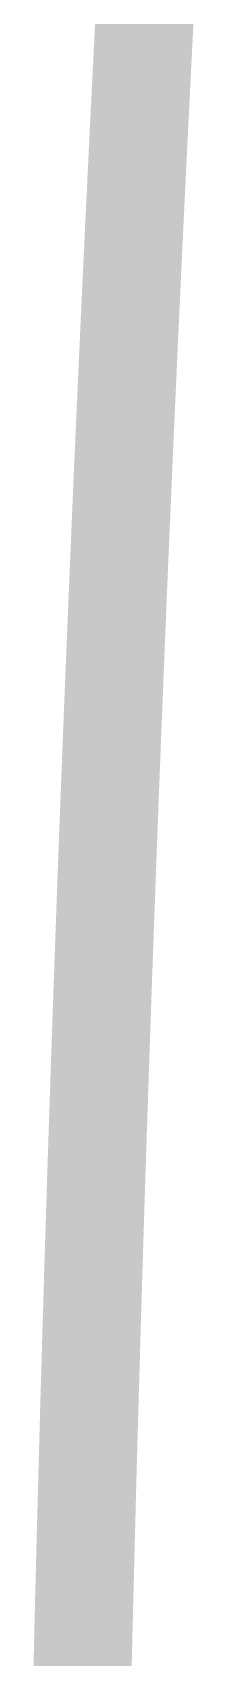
# Model space of a CAD drawing. Header units: inches. Extents: x -300 to 516, y -297 to 231.
# Drawn here: x -23.398 to -23.191, y -160.041 to -157.971 of the extents above; entities that cross this region are included whole.
import ezdxf

# ---------------------------------------------------------------- set-up
doc = ezdxf.new("R2010")
doc.units = ezdxf.units.IN
doc.header["$LTSCALE"] = 24
doc.header["$MEASUREMENT"] = 0
doc.layers.add('EXTERIOR ELEC EQUIP', color=190, linetype='Continuous')

msp = doc.modelspace()

# ---------------------------------------------------------------- linework, layer by layer
at = {"layer": 'EXTERIOR ELEC EQUIP', "color": 60, "const_width": 0.125}
msp.add_lwpolyline([(-23.33577, -160.10475), (-23.33573, -160.10323), (-23.3357, -160.1017), (-23.33566, -160.10018), (-23.33563, -160.09866), (-23.33559, -160.09714), (-23.33556, -160.09561), (-23.33552, -160.09409), (-23.33548, -160.09257), (-23.33545, -160.09105), (-23.33541, -160.08952), (-23.33538, -160.088), (-23.33534, -160.08648), (-23.33531, -160.08496), (-23.33527, -160.08343), (-23.33524, -160.08191), (-23.3352, -160.08039), (-23.33516, -160.07887), (-23.33513, -160.07734), (-23.33509, -160.07582), (-23.33506, -160.0743), (-23.33502, -160.07278), (-23.33498, -160.07126), (-23.33495, -160.06973), (-23.33491, -160.06821), (-23.33488, -160.06669), (-23.33484, -160.06517), (-23.3348, -160.06365), (-23.33477, -160.06212), (-23.33473, -160.0606), (-23.33469, -160.05908), (-23.33466, -160.05756), (-23.33462, -160.05604), (-23.33459, -160.05451), (-23.33455, -160.05299), (-23.33451, -160.05147), (-23.33448, -160.04995), (-23.33444, -160.04843), (-23.3344, -160.04691), (-23.33437, -160.04538), (-23.33433, -160.04386), (-23.33429, -160.04234), (-23.33426, -160.04082), (-23.33422, -160.0393), (-23.33418, -160.03778), (-23.33415, -160.03626), (-23.33411, -160.03473), (-23.33407, -160.03321), (-23.33404, -160.03169), (-23.334, -160.03017), (-23.33396, -160.02865), (-23.33393, -160.02713), (-23.33389, -160.02561), (-23.33385, -160.02409), (-23.33382, -160.02256), (-23.33378, -160.02104), (-23.33374, -160.01952), (-23.33371, -160.018), (-23.33367, -160.01648), (-23.33363, -160.01496), (-23.33359, -160.01344), (-23.33356, -160.01192), (-23.33352, -160.0104), (-23.33348, -160.00888), (-23.33345, -160.00735), (-23.33341, -160.00583), (-23.33337, -160.00431), (-23.33333, -160.00279), (-23.3333, -160.00127), (-23.33326, -159.99975), (-23.33322, -159.99823), (-23.33318, -159.99671), (-23.33315, -159.99519), (-23.33311, -159.99367), (-23.33307, -159.99215), (-23.33303, -159.99063), (-23.333, -159.98911), (-23.33296, -159.98759), (-23.33292, -159.98607), (-23.33288, -159.98454), (-23.33285, -159.98302), (-23.33281, -159.9815), (-23.33277, -159.97998), (-23.33273, -159.97846), (-23.33269, -159.97694), (-23.33266, -159.97542), (-23.33262, -159.9739), (-23.33258, -159.97238), (-23.33254, -159.97086), (-23.3325, -159.96934), (-23.33247, -159.96782), (-23.33243, -159.9663), (-23.33239, -159.96478), (-23.33235, -159.96326), (-23.33231, -159.96174), (-23.33228, -159.96022), (-23.33224, -159.9587), (-23.3322, -159.95718), (-23.33216, -159.95566), (-23.33212, -159.95414), (-23.33209, -159.95262), (-23.33205, -159.9511), (-23.33201, -159.94958), (-23.33197, -159.94806), (-23.33193, -159.94654), (-23.33189, -159.94502), (-23.33185, -159.9435), (-23.33182, -159.94198), (-23.33178, -159.94046), (-23.33174, -159.93895), (-23.3317, -159.93743), (-23.33166, -159.93591), (-23.33162, -159.93439), (-23.33158, -159.93287), (-23.33155, -159.93135), (-23.33151, -159.92983), (-23.33147, -159.92831), (-23.33143, -159.92679), (-23.33139, -159.92527), (-23.33135, -159.92375), (-23.33131, -159.92223), (-23.33127, -159.92071), (-23.33123, -159.91919), (-23.3312, -159.91767), (-23.33116, -159.91616), (-23.33112, -159.91464), (-23.33108, -159.91312), (-23.33104, -159.9116), (-23.331, -159.91008), (-23.33096, -159.90856), (-23.33092, -159.90704), (-23.33088, -159.90552), (-23.33084, -159.904), (-23.3308, -159.90249), (-23.33076, -159.90097), (-23.33073, -159.89945), (-23.33069, -159.89793), (-23.33065, -159.89641), (-23.33061, -159.89489), (-23.33057, -159.89337), (-23.33053, -159.89185), (-23.33049, -159.89034), (-23.33045, -159.88882), (-23.33041, -159.8873), (-23.33037, -159.88578), (-23.33033, -159.88426), (-23.33029, -159.88274), (-23.33025, -159.88122), (-23.33021, -159.87971), (-23.33017, -159.87819), (-23.33013, -159.87667), (-23.33009, -159.87515), (-23.33005, -159.87363), (-23.33001, -159.87211), (-23.32997, -159.8706), (-23.32993, -159.86908), (-23.32989, -159.86756), (-23.32985, -159.86604), (-23.32981, -159.86452), (-23.32977, -159.86301), (-23.32973, -159.86149), (-23.32969, -159.85997), (-23.32965, -159.85845), (-23.32961, -159.85693), (-23.32957, -159.85542), (-23.32953, -159.8539), (-23.32949, -159.85238), (-23.32945, -159.85086), (-23.32941, -159.84934), (-23.32937, -159.84783), (-23.32933, -159.84631), (-23.32929, -159.84479), (-23.32925, -159.84327), (-23.32921, -159.84176), (-23.32917, -159.84024), (-23.32913, -159.83872), (-23.32909, -159.8372), (-23.32905, -159.83569), (-23.32901, -159.83417), (-23.32896, -159.83265), (-23.32892, -159.83113), (-23.32888, -159.82962), (-23.32884, -159.8281), (-23.3288, -159.82658), (-23.32876, -159.82506), (-23.32872, -159.82355), (-23.32868, -159.82203), (-23.32864, -159.82051), (-23.3286, -159.819), (-23.32856, -159.81748), (-23.32852, -159.81596), (-23.32847, -159.81444), (-23.32843, -159.81293), (-23.32839, -159.81141), (-23.32835, -159.80989), (-23.32831, -159.80838), (-23.32827, -159.80686), (-23.32823, -159.80534), (-23.32819, -159.80383), (-23.32815, -159.80231), (-23.3281, -159.80079), (-23.32806, -159.79928), (-23.32802, -159.79776), (-23.32798, -159.79624), (-23.32794, -159.79473), (-23.3279, -159.79321), (-23.32786, -159.79169), (-23.32781, -159.79018), (-23.32777, -159.78866), (-23.32773, -159.78714), (-23.32769, -159.78563), (-23.32765, -159.78411), (-23.32761, -159.78259), (-23.32757, -159.78108), (-23.32752, -159.77956), (-23.32748, -159.77804), (-23.32744, -159.77653), (-23.3274, -159.77501), (-23.32736, -159.77349), (-23.32731, -159.77198), (-23.32727, -159.77046), (-23.32723, -159.76895), (-23.32719, -159.76743), (-23.32715, -159.76591), (-23.3271, -159.7644), (-23.32706, -159.76288), (-23.32702, -159.76137), (-23.32698, -159.75985), (-23.32694, -159.75833), (-23.32689, -159.75682), (-23.32685, -159.7553), (-23.32681, -159.75379), (-23.32677, -159.75227), (-23.32673, -159.75076), (-23.32668, -159.74924), (-23.32664, -159.74772), (-23.3266, -159.74621), (-23.32656, -159.74469), (-23.32651, -159.74318), (-23.32647, -159.74166), (-23.32643, -159.74015), (-23.32639, -159.73863), (-23.32634, -159.73711), (-23.3263, -159.7356), (-23.32626, -159.73408), (-23.32622, -159.73257), (-23.32617, -159.73105), (-23.32613, -159.72954), (-23.32609, -159.72802), (-23.32605, -159.72651), (-23.326, -159.72499), (-23.32596, -159.72348), (-23.32592, -159.72196), (-23.32587, -159.72045), (-23.32583, -159.71893), (-23.32579, -159.71742), (-23.32575, -159.7159), (-23.3257, -159.71439), (-23.32566, -159.71287), (-23.32562, -159.71136), (-23.32557, -159.70984), (-23.32553, -159.70833), (-23.32549, -159.70681), (-23.32544, -159.7053), (-23.3254, -159.70378), (-23.32536, -159.70227), (-23.32532, -159.70075), (-23.32527, -159.69924), (-23.32523, -159.69772), (-23.32519, -159.69621), (-23.32514, -159.69469), (-23.3251, -159.69318), (-23.32506, -159.69166), (-23.32501, -159.69015), (-23.32497, -159.68864), (-23.32493, -159.68712), (-23.32488, -159.68561), (-23.32484, -159.68409), (-23.32479, -159.68258), (-23.32475, -159.68106), (-23.32471, -159.67955), (-23.32466, -159.67804), (-23.32462, -159.67652), (-23.32458, -159.67501), (-23.32453, -159.67349), (-23.32449, -159.67198), (-23.32445, -159.67046), (-23.3244, -159.66895), (-23.32436, -159.66744), (-23.32431, -159.66592), (-23.32427, -159.66441), (-23.32423, -159.66289), (-23.32418, -159.66138), (-23.32414, -159.65987), (-23.32409, -159.65835), (-23.32405, -159.65684), (-23.32401, -159.65533), (-23.32396, -159.65381), (-23.32392, -159.6523), (-23.32387, -159.65078), (-23.32383, -159.64927), (-23.32378, -159.64776), (-23.32374, -159.64624), (-23.3237, -159.64473), (-23.32365, -159.64322), (-23.32361, -159.6417), (-23.32356, -159.64019), (-23.32352, -159.63868), (-23.32347, -159.63716), (-23.32343, -159.63565), (-23.32339, -159.63414), (-23.32334, -159.63262), (-23.3233, -159.63111), (-23.32325, -159.6296), (-23.32321, -159.62808), (-23.32316, -159.62657), (-23.32312, -159.62506), (-23.32307, -159.62354), (-23.32303, -159.62203), (-23.32298, -159.62052), (-23.32294, -159.619), (-23.32289, -159.61749), (-23.32285, -159.61598), (-23.3228, -159.61447), (-23.32276, -159.61295), (-23.32271, -159.61144), (-23.32267, -159.60993), (-23.32262, -159.60841), (-23.32258, -159.6069), (-23.32253, -159.60539), (-23.32249, -159.60388), (-23.32244, -159.60236), (-23.3224, -159.60085), (-23.32235, -159.59934), (-23.32231, -159.59783), (-23.32226, -159.59631), (-23.32222, -159.5948), (-23.32217, -159.59329), (-23.32213, -159.59178), (-23.32208, -159.59026), (-23.32204, -159.58875), (-23.32199, -159.58724), (-23.32195, -159.58573), (-23.3219, -159.58422), (-23.32186, -159.5827), (-23.32181, -159.58119), (-23.32176, -159.57968), (-23.32172, -159.57817), (-23.32167, -159.57665), (-23.32163, -159.57514), (-23.32158, -159.57363), (-23.32154, -159.57212), (-23.32149, -159.57061), (-23.32144, -159.56909), (-23.3214, -159.56758), (-23.32135, -159.56607), (-23.32131, -159.56456), (-23.32126, -159.56305), (-23.32122, -159.56154), (-23.32117, -159.56002), (-23.32112, -159.55851), (-23.32108, -159.557), (-23.32103, -159.55549), (-23.32099, -159.55398), (-23.32094, -159.55247), (-23.32089, -159.55095), (-23.32085, -159.54944), (-23.3208, -159.54793), (-23.32076, -159.54642), (-23.32071, -159.54491), (-23.32066, -159.5434), (-23.32062, -159.54189), (-23.32057, -159.54037), (-23.32052, -159.53886), (-23.32048, -159.53735), (-23.32043, -159.53584), (-23.32039, -159.53433), (-23.32034, -159.53282), (-23.32029, -159.53131), (-23.32025, -159.5298), (-23.3202, -159.52829), (-23.32015, -159.52677), (-23.32011, -159.52526), (-23.32006, -159.52375), (-23.32001, -159.52224), (-23.31997, -159.52073), (-23.31992, -159.51922), (-23.31987, -159.51771), (-23.31983, -159.5162), (-23.31978, -159.51469), (-23.31973, -159.51318), (-23.31969, -159.51167), (-23.31964, -159.51016), (-23.31959, -159.50865), (-23.31955, -159.50714), (-23.3195, -159.50562), (-23.31945, -159.50411), (-23.3194, -159.5026), (-23.31936, -159.50109), (-23.31931, -159.49958), (-23.31926, -159.49807), (-23.31922, -159.49656), (-23.31917, -159.49505), (-23.31912, -159.49354), (-23.31907, -159.49203), (-23.31903, -159.49052), (-23.31898, -159.48901), (-23.31893, -159.4875), (-23.31889, -159.48599), (-23.31884, -159.48448), (-23.31879, -159.48297), (-23.31874, -159.48146), (-23.3187, -159.47995), (-23.31865, -159.47844), (-23.3186, -159.47693), (-23.31855, -159.47542), (-23.31851, -159.47391), (-23.31846, -159.4724), (-23.31841, -159.47089), (-23.31836, -159.46938), (-23.31832, -159.46787), (-23.31827, -159.46636), (-23.31822, -159.46485), (-23.31817, -159.46334), (-23.31812, -159.46183), (-23.31808, -159.46033), (-23.31803, -159.45882), (-23.31798, -159.45731), (-23.31793, -159.4558), (-23.31788, -159.45429), (-23.31784, -159.45278), (-23.31779, -159.45127), (-23.31774, -159.44976), (-23.31769, -159.44825), (-23.31764, -159.44674), (-23.3176, -159.44523), (-23.31755, -159.44372), (-23.3175, -159.44221), (-23.31745, -159.44071), (-23.3174, -159.4392), (-23.31736, -159.43769), (-23.31731, -159.43618), (-23.31726, -159.43467), (-23.31721, -159.43316), (-23.31716, -159.43165), (-23.31711, -159.43014), (-23.31707, -159.42863), (-23.31702, -159.42713), (-23.31697, -159.42562), (-23.31692, -159.42411), (-23.31687, -159.4226), (-23.31682, -159.42109), (-23.31677, -159.41958), (-23.31673, -159.41807), (-23.31668, -159.41656), (-23.31663, -159.41506), (-23.31658, -159.41355), (-23.31653, -159.41204), (-23.31648, -159.41053), (-23.31643, -159.40902), (-23.31639, -159.40751), (-23.31634, -159.40601), (-23.31629, -159.4045), (-23.31624, -159.40299), (-23.31619, -159.40148), (-23.31614, -159.39997), (-23.31609, -159.39847), (-23.31604, -159.39696), (-23.31599, -159.39545), (-23.31594, -159.39394), (-23.3159, -159.39243), (-23.31585, -159.39093), (-23.3158, -159.38942), (-23.31575, -159.38791), (-23.3157, -159.3864), (-23.31565, -159.38489), (-23.3156, -159.38339), (-23.31555, -159.38188), (-23.3155, -159.38037), (-23.31545, -159.37886), (-23.3154, -159.37736), (-23.31535, -159.37585), (-23.3153, -159.37434), (-23.31525, -159.37283), (-23.31521, -159.37133), (-23.31516, -159.36982), (-23.31511, -159.36831), (-23.31506, -159.3668), (-23.31501, -159.3653), (-23.31496, -159.36379), (-23.31491, -159.36228), (-23.31486, -159.36077), (-23.31481, -159.35927), (-23.31476, -159.35776), (-23.31471, -159.35625), (-23.31466, -159.35475), (-23.31461, -159.35324), (-23.31456, -159.35173), (-23.31451, -159.35023), (-23.31446, -159.34872), (-23.31441, -159.34721), (-23.31436, -159.3457), (-23.31431, -159.3442), (-23.31426, -159.34269), (-23.31421, -159.34118), (-23.31416, -159.33968), (-23.31411, -159.33817), (-23.31406, -159.33666), (-23.31401, -159.33516), (-23.31396, -159.33365), (-23.31391, -159.33214), (-23.31386, -159.33064), (-23.31381, -159.32913), (-23.31376, -159.32762), (-23.31371, -159.32612), (-23.31366, -159.32461), (-23.31361, -159.32311), (-23.31356, -159.3216), (-23.31351, -159.32009), (-23.31346, -159.31859), (-23.3134, -159.31708), (-23.31335, -159.31557), (-23.3133, -159.31407), (-23.31325, -159.31256), (-23.3132, -159.31106), (-23.31315, -159.30955), (-23.3131, -159.30804), (-23.31305, -159.30654), (-23.313, -159.30503), (-23.31295, -159.30353), (-23.3129, -159.30202), (-23.31285, -159.30052), (-23.3128, -159.29901), (-23.31275, -159.2975), (-23.31269, -159.296), (-23.31264, -159.29449), (-23.31259, -159.29299), (-23.31254, -159.29148), (-23.31249, -159.28998), (-23.31244, -159.28847), (-23.31239, -159.28696), (-23.31234, -159.28546), (-23.31229, -159.28395), (-23.31224, -159.28245), (-23.31218, -159.28094), (-23.31213, -159.27944), (-23.31208, -159.27793), (-23.31203, -159.27643), (-23.31198, -159.27492), (-23.31193, -159.27342), (-23.31188, -159.27191), (-23.31182, -159.27041), (-23.31177, -159.2689), (-23.31172, -159.2674), (-23.31167, -159.26589), (-23.31162, -159.26439), (-23.31157, -159.26288), (-23.31152, -159.26138), (-23.31146, -159.25987), (-23.31141, -159.25837), (-23.31136, -159.25686), (-23.31131, -159.25536), (-23.31126, -159.25385), (-23.31121, -159.25235), (-23.31115, -159.25084), (-23.3111, -159.24934), (-23.31105, -159.24783), (-23.311, -159.24633), (-23.31095, -159.24483), (-23.3109, -159.24332), (-23.31084, -159.24182), (-23.31079, -159.24031), (-23.31074, -159.23881), (-23.31069, -159.2373), (-23.31064, -159.2358), (-23.31058, -159.23429), (-23.31053, -159.23279), (-23.31048, -159.23129), (-23.31043, -159.22978), (-23.31037, -159.22828), (-23.31032, -159.22677), (-23.31027, -159.22527), (-23.31022, -159.22377), (-23.31017, -159.22226), (-23.31011, -159.22076), (-23.31006, -159.21925), (-23.31001, -159.21775), (-23.30996, -159.21625), (-23.3099, -159.21474), (-23.30985, -159.21324), (-23.3098, -159.21174), (-23.30975, -159.21023), (-23.30969, -159.20873), (-23.30964, -159.20722), (-23.30959, -159.20572), (-23.30954, -159.20422), (-23.30948, -159.20271), (-23.30943, -159.20121), (-23.30938, -159.19971), (-23.30933, -159.1982), (-23.30927, -159.1967), (-23.30922, -159.1952), (-23.30917, -159.19369), (-23.30911, -159.19219), (-23.30906, -159.19069), (-23.30901, -159.18918), (-23.30896, -159.18768), (-23.3089, -159.18618), (-23.30885, -159.18468), (-23.3088, -159.18317), (-23.30874, -159.18167), (-23.30869, -159.18017), (-23.30864, -159.17866), (-23.30858, -159.17716), (-23.30853, -159.17566), (-23.30848, -159.17416), (-23.30842, -159.17265), (-23.30837, -159.17115), (-23.30832, -159.16965), (-23.30826, -159.16814), (-23.30821, -159.16664), (-23.30816, -159.16514), (-23.3081, -159.16364), (-23.30805, -159.16213), (-23.308, -159.16063), (-23.30794, -159.15913), (-23.30789, -159.15763), (-23.30784, -159.15612), (-23.30778, -159.15462), (-23.30773, -159.15312), (-23.30768, -159.15162), (-23.30762, -159.15012), (-23.30757, -159.14861), (-23.30752, -159.14711), (-23.30746, -159.14561), (-23.30741, -159.14411), (-23.30735, -159.14261), (-23.3073, -159.1411), (-23.30725, -159.1396), (-23.30719, -159.1381), (-23.30714, -159.1366), (-23.30708, -159.1351), (-23.30703, -159.13359), (-23.30698, -159.13209), (-23.30692, -159.13059), (-23.30687, -159.12909), (-23.30681, -159.12759), (-23.30676, -159.12609), (-23.30671, -159.12458), (-23.30665, -159.12308), (-23.3066, -159.12158), (-23.30654, -159.12008), (-23.30649, -159.11858), (-23.30644, -159.11708), (-23.30638, -159.11558), (-23.30633, -159.11407), (-23.30627, -159.11257), (-23.30622, -159.11107), (-23.30616, -159.10957), (-23.30611, -159.10807), (-23.30606, -159.10657), (-23.306, -159.10507), (-23.30595, -159.10357), (-23.30589, -159.10207), (-23.30584, -159.10056), (-23.30578, -159.09906), (-23.30573, -159.09756), (-23.30567, -159.09606), (-23.30562, -159.09456), (-23.30556, -159.09306), (-23.30551, -159.09156), (-23.30545, -159.09006), (-23.3054, -159.08856), (-23.30534, -159.08706), (-23.30529, -159.08556), (-23.30524, -159.08406), (-23.30518, -159.08256), (-23.30513, -159.08106), (-23.30507, -159.07955), (-23.30502, -159.07805), (-23.30496, -159.07655), (-23.30491, -159.07505), (-23.30485, -159.07355), (-23.3048, -159.07205), (-23.30474, -159.07055), (-23.30469, -159.06905), (-23.30463, -159.06755), (-23.30457, -159.06605), (-23.30452, -159.06455), (-23.30446, -159.06305), (-23.30441, -159.06155), (-23.30435, -159.06005), (-23.3043, -159.05855), (-23.30424, -159.05705), (-23.30419, -159.05555), (-23.30413, -159.05405), (-23.30408, -159.05255), (-23.30402, -159.05105), (-23.30397, -159.04955), (-23.30391, -159.04805), (-23.30385, -159.04655), (-23.3038, -159.04506), (-23.30374, -159.04356), (-23.30369, -159.04206), (-23.30363, -159.04056), (-23.30358, -159.03906), (-23.30352, -159.03756), (-23.30346, -159.03606), (-23.30341, -159.03456), (-23.30335, -159.03306), (-23.3033, -159.03156), (-23.30324, -159.03006), (-23.30319, -159.02856), (-23.30313, -159.02706), (-23.30307, -159.02556), (-23.30302, -159.02407), (-23.30296, -159.02257), (-23.30291, -159.02107), (-23.30285, -159.01957), (-23.30279, -159.01807), (-23.30274, -159.01657), (-23.30268, -159.01507), (-23.30263, -159.01357), (-23.30257, -159.01207), (-23.30251, -159.01058), (-23.30246, -159.00908), (-23.3024, -159.00758), (-23.30234, -159.00608), (-23.30229, -159.00458), (-23.30223, -159.00308), (-23.30218, -159.00158), (-23.30212, -159.00009), (-23.30206, -158.99859), (-23.30201, -158.99709), (-23.30195, -158.99559), (-23.30189, -158.99409), (-23.30184, -158.99259), (-23.30178, -158.9911), (-23.30172, -158.9896), (-23.30167, -158.9881), (-23.30161, -158.9866), (-23.30155, -158.9851), (-23.3015, -158.98361), (-23.30144, -158.98211), (-23.30138, -158.98061), (-23.30133, -158.97911), (-23.30127, -158.97761), (-23.30121, -158.97612), (-23.30116, -158.97462), (-23.3011, -158.97312), (-23.30104, -158.97162), (-23.30098, -158.97013), (-23.30093, -158.96863), (-23.30087, -158.96713), (-23.30081, -158.96563), (-23.30076, -158.96413), (-23.3007, -158.96264), (-23.30064, -158.96114), (-23.30059, -158.95964), (-23.30053, -158.95815), (-23.30047, -158.95665), (-23.30041, -158.95515), (-23.30036, -158.95365), (-23.3003, -158.95216), (-23.30024, -158.95066), (-23.30018, -158.94916), (-23.30013, -158.94766), (-23.30007, -158.94617), (-23.30001, -158.94467), (-23.29995, -158.94317), (-23.2999, -158.94168), (-23.29984, -158.94018), (-23.29978, -158.93868), (-23.29972, -158.93719), (-23.29967, -158.93569), (-23.29961, -158.93419), (-23.29955, -158.9327), (-23.29949, -158.9312), (-23.29944, -158.9297), (-23.29938, -158.92821), (-23.29932, -158.92671), (-23.29926, -158.92521), (-23.29921, -158.92372), (-23.29915, -158.92222), (-23.29909, -158.92072), (-23.29903, -158.91923), (-23.29897, -158.91773), (-23.29892, -158.91623), (-23.29886, -158.91474), (-23.2988, -158.91324), (-23.29874, -158.91175), (-23.29868, -158.91025), (-23.29863, -158.90875), (-23.29857, -158.90726), (-23.29851, -158.90576), (-23.29845, -158.90427), (-23.29839, -158.90277), (-23.29833, -158.90127), (-23.29828, -158.89978), (-23.29822, -158.89828), (-23.29816, -158.89679), (-23.2981, -158.89529), (-23.29804, -158.8938), (-23.29798, -158.8923), (-23.29793, -158.8908), (-23.29787, -158.88931), (-23.29781, -158.88781), (-23.29775, -158.88632), (-23.29769, -158.88482), (-23.29763, -158.88333), (-23.29758, -158.88183), (-23.29752, -158.88034), (-23.29746, -158.87884), (-23.2974, -158.87735), (-23.29734, -158.87585), (-23.29728, -158.87436), (-23.29722, -158.87286), (-23.29716, -158.87137), (-23.29711, -158.86987), (-23.29705, -158.86837), (-23.29699, -158.86688), (-23.29693, -158.86539), (-23.29687, -158.86389), (-23.29681, -158.8624), (-23.29675, -158.8609), (-23.29669, -158.85941), (-23.29663, -158.85791), (-23.29658, -158.85642), (-23.29652, -158.85492), (-23.29646, -158.85343), (-23.2964, -158.85193), (-23.29634, -158.85044), (-23.29628, -158.84894), (-23.29622, -158.84745), (-23.29616, -158.84595), (-23.2961, -158.84446), (-23.29604, -158.84297), (-23.29598, -158.84147), (-23.29592, -158.83998), (-23.29586, -158.83848), (-23.29581, -158.83699), (-23.29575, -158.83549), (-23.29569, -158.834), (-23.29563, -158.83251), (-23.29557, -158.83101), (-23.29551, -158.82952), (-23.29545, -158.82802), (-23.29539, -158.82653), (-23.29533, -158.82504), (-23.29527, -158.82354), (-23.29521, -158.82205), (-23.29515, -158.82056), (-23.29509, -158.81906), (-23.29503, -158.81757), (-23.29497, -158.81607), (-23.29491, -158.81458), (-23.29485, -158.81309), (-23.29479, -158.81159), (-23.29473, -158.8101), (-23.29467, -158.80861), (-23.29461, -158.80711), (-23.29455, -158.80562), (-23.29449, -158.80413), (-23.29443, -158.80263), (-23.29437, -158.80114), (-23.29431, -158.79965), (-23.29425, -158.79815), (-23.29419, -158.79666), (-23.29413, -158.79517), (-23.29407, -158.79367), (-23.29401, -158.79218), (-23.29395, -158.79069), (-23.29389, -158.7892), (-23.29383, -158.7877), (-23.29377, -158.78621), (-23.29371, -158.78472), (-23.29365, -158.78322), (-23.29359, -158.78173), (-23.29353, -158.78024), (-23.29347, -158.77875), (-23.29341, -158.77725), (-23.29335, -158.77576), (-23.29329, -158.77427), (-23.29323, -158.77278), (-23.29316, -158.77128), (-23.2931, -158.76979), (-23.29304, -158.7683), (-23.29298, -158.76681), (-23.29292, -158.76532), (-23.29286, -158.76382), (-23.2928, -158.76233), (-23.29274, -158.76084), (-23.29268, -158.75935), (-23.29262, -158.75785), (-23.29256, -158.75636), (-23.2925, -158.75487), (-23.29244, -158.75338), (-23.29237, -158.75189), (-23.29231, -158.75039), (-23.29225, -158.7489), (-23.29219, -158.74741), (-23.29213, -158.74592), (-23.29207, -158.74443), (-23.29201, -158.74294), (-23.29195, -158.74144), (-23.29189, -158.73995), (-23.29183, -158.73846), (-23.29176, -158.73697), (-23.2917, -158.73548), (-23.29164, -158.73399), (-23.29158, -158.7325), (-23.29152, -158.731), (-23.29146, -158.72951), (-23.2914, -158.72802), (-23.29133, -158.72653), (-23.29127, -158.72504), (-23.29121, -158.72355), (-23.29115, -158.72206), (-23.29109, -158.72057), (-23.29103, -158.71908), (-23.29097, -158.71758), (-23.2909, -158.71609), (-23.29084, -158.7146), (-23.29078, -158.71311), (-23.29072, -158.71162), (-23.29066, -158.71013), (-23.2906, -158.70864), (-23.29053, -158.70715), (-23.29047, -158.70566), (-23.29041, -158.70417), (-23.29035, -158.70268), (-23.29029, -158.70119), (-23.29022, -158.6997), (-23.29016, -158.69821), (-23.2901, -158.69672), (-23.29004, -158.69522), (-23.28998, -158.69373), (-23.28991, -158.69224), (-23.28985, -158.69075), (-23.28979, -158.68926), (-23.28973, -158.68777), (-23.28967, -158.68628), (-23.2896, -158.68479), (-23.28954, -158.6833), (-23.28948, -158.68181), (-23.28942, -158.68032), (-23.28936, -158.67883), (-23.28929, -158.67734), (-23.28923, -158.67585), (-23.28917, -158.67436), (-23.28911, -158.67287), (-23.28904, -158.67139), (-23.28898, -158.6699), (-23.28892, -158.66841), (-23.28886, -158.66692), (-23.28879, -158.66543), (-23.28873, -158.66394), (-23.28867, -158.66245), (-23.28861, -158.66096), (-23.28854, -158.65947), (-23.28848, -158.65798), (-23.28842, -158.65649), (-23.28836, -158.655), (-23.28829, -158.65351), (-23.28823, -158.65202), (-23.28817, -158.65053), (-23.2881, -158.64904), (-23.28804, -158.64756), (-23.28798, -158.64607), (-23.28792, -158.64458), (-23.28785, -158.64309), (-23.28779, -158.6416), (-23.28773, -158.64011), (-23.28766, -158.63862), (-23.2876, -158.63713), (-23.28754, -158.63565), (-23.28748, -158.63416), (-23.28741, -158.63267), (-23.28735, -158.63118), (-23.28729, -158.62969), (-23.28722, -158.6282), (-23.28716, -158.62671), (-23.2871, -158.62523), (-23.28703, -158.62374), (-23.28697, -158.62225), (-23.28691, -158.62076), (-23.28684, -158.61927), (-23.28678, -158.61778), (-23.28672, -158.6163), (-23.28665, -158.61481), (-23.28659, -158.61332), (-23.28653, -158.61183), (-23.28646, -158.61034), (-23.2864, -158.60886), (-23.28634, -158.60737), (-23.28627, -158.60588), (-23.28621, -158.60439), (-23.28614, -158.6029), (-23.28608, -158.60142), (-23.28602, -158.59993), (-23.28595, -158.59844), (-23.28589, -158.59695), (-23.28583, -158.59547), (-23.28576, -158.59398), (-23.2857, -158.59249), (-23.28563, -158.591), (-23.28557, -158.58952), (-23.28551, -158.58803), (-23.28544, -158.58654), (-23.28538, -158.58505), (-23.28532, -158.58357), (-23.28525, -158.58208), (-23.28519, -158.58059), (-23.28512, -158.57911), (-23.28506, -158.57762), (-23.28499, -158.57613), (-23.28493, -158.57464), (-23.28487, -158.57316), (-23.2848, -158.57167), (-23.28474, -158.57018), (-23.28467, -158.5687), (-23.28461, -158.56721), (-23.28455, -158.56572), (-23.28448, -158.56424), (-23.28442, -158.56275), (-23.28435, -158.56126), (-23.28429, -158.55978), (-23.28422, -158.55829), (-23.28416, -158.5568), (-23.28409, -158.55532), (-23.28403, -158.55383), (-23.28397, -158.55235), (-23.2839, -158.55086), (-23.28384, -158.54937), (-23.28377, -158.54789), (-23.28371, -158.5464), (-23.28364, -158.54491), (-23.28358, -158.54343), (-23.28351, -158.54194), (-23.28345, -158.54046), (-23.28338, -158.53897), (-23.28332, -158.53748), (-23.28325, -158.536), (-23.28319, -158.53451), (-23.28312, -158.53303), (-23.28306, -158.53154), (-23.28299, -158.53006), (-23.28293, -158.52857), (-23.28286, -158.52708), (-23.2828, -158.5256), (-23.28273, -158.52411), (-23.28267, -158.52263), (-23.2826, -158.52114), (-23.28254, -158.51966), (-23.28247, -158.51817), (-23.28241, -158.51669), (-23.28234, -158.5152), (-23.28228, -158.51372), (-23.28221, -158.51223), (-23.28215, -158.51075), (-23.28208, -158.50926), (-23.28202, -158.50778), (-23.28195, -158.50629), (-23.28189, -158.50481), (-23.28182, -158.50332), (-23.28176, -158.50184), (-23.28169, -158.50035), (-23.28162, -158.49887), (-23.28156, -158.49738), (-23.28149, -158.4959), (-23.28143, -158.49441), (-23.28136, -158.49293), (-23.2813, -158.49144), (-23.28123, -158.48996), (-23.28117, -158.48847), (-23.2811, -158.48699), (-23.28103, -158.4855), (-23.28097, -158.48402), (-23.2809, -158.48254), (-23.28084, -158.48105), (-23.28077, -158.47957), (-23.2807, -158.47808), (-23.28064, -158.4766), (-23.28057, -158.47511), (-23.28051, -158.47363), (-23.28044, -158.47215), (-23.28038, -158.47066), (-23.28031, -158.46918), (-23.28024, -158.46769), (-23.28018, -158.46621), (-23.28011, -158.46473), (-23.28004, -158.46324), (-23.27998, -158.46176), (-23.27991, -158.46028), (-23.27985, -158.45879), (-23.27978, -158.45731), (-23.27971, -158.45583), (-23.27965, -158.45434), (-23.27958, -158.45286), (-23.27952, -158.45137), (-23.27945, -158.44989), (-23.27938, -158.44841), (-23.27932, -158.44692), (-23.27925, -158.44544), (-23.27918, -158.44396), (-23.27912, -158.44248), (-23.27905, -158.44099), (-23.27898, -158.43951), (-23.27892, -158.43803), (-23.27885, -158.43654), (-23.27878, -158.43506), (-23.27872, -158.43358), (-23.27865, -158.43209), (-23.27858, -158.43061), (-23.27852, -158.42913), (-23.27845, -158.42765), (-23.27838, -158.42616), (-23.27832, -158.42468), (-23.27825, -158.4232), (-23.27818, -158.42172), (-23.27812, -158.42023), (-23.27805, -158.41875), (-23.27798, -158.41727), (-23.27792, -158.41579), (-23.27785, -158.4143), (-23.27778, -158.41282), (-23.27771, -158.41134), (-23.27765, -158.40986), (-23.27758, -158.40837), (-23.27751, -158.40689), (-23.27745, -158.40541), (-23.27738, -158.40393), (-23.27731, -158.40245), (-23.27724, -158.40096), (-23.27718, -158.39948), (-23.27711, -158.398), (-23.27704, -158.39652), (-23.27698, -158.39504), (-23.27691, -158.39356), (-23.27684, -158.39207), (-23.27677, -158.39059), (-23.27671, -158.38911), (-23.27664, -158.38763), (-23.27657, -158.38615), (-23.2765, -158.38467), (-23.27644, -158.38318), (-23.27637, -158.3817), (-23.2763, -158.38022), (-23.27623, -158.37874), (-23.27617, -158.37726), (-23.2761, -158.37578), (-23.27603, -158.3743), (-23.27596, -158.37282), (-23.27589, -158.37133), (-23.27583, -158.36985), (-23.27576, -158.36837), (-23.27569, -158.36689), (-23.27562, -158.36541), (-23.27556, -158.36393), (-23.27549, -158.36245), (-23.27542, -158.36097), (-23.27535, -158.35949), (-23.27528, -158.35801), (-23.27522, -158.35653), (-23.27515, -158.35505), (-23.27508, -158.35357), (-23.27501, -158.35209), (-23.27494, -158.3506), (-23.27487, -158.34912), (-23.27481, -158.34764), (-23.27474, -158.34616), (-23.27467, -158.34468), (-23.2746, -158.3432), (-23.27453, -158.34172), (-23.27447, -158.34024), (-23.2744, -158.33876), (-23.27433, -158.33728), (-23.27426, -158.3358), (-23.27419, -158.33432), (-23.27412, -158.33284), (-23.27406, -158.33136), (-23.27399, -158.32988), (-23.27392, -158.3284), (-23.27385, -158.32692), (-23.27378, -158.32544), (-23.27371, -158.32396), (-23.27364, -158.32248), (-23.27358, -158.32101), (-23.27351, -158.31953), (-23.27344, -158.31805), (-23.27337, -158.31657), (-23.2733, -158.31509), (-23.27323, -158.31361), (-23.27316, -158.31213), (-23.27309, -158.31065), (-23.27303, -158.30917), (-23.27296, -158.30769), (-23.27289, -158.30621), (-23.27282, -158.30473), (-23.27275, -158.30325), (-23.27268, -158.30177), (-23.27261, -158.3003), (-23.27254, -158.29882), (-23.27247, -158.29734), (-23.2724, -158.29586), (-23.27234, -158.29438), (-23.27227, -158.2929), (-23.2722, -158.29142), (-23.27213, -158.28994), (-23.27206, -158.28847), (-23.27199, -158.28699), (-23.27192, -158.28551), (-23.27185, -158.28403), (-23.27178, -158.28255), (-23.27171, -158.28107), (-23.27164, -158.2796), (-23.27157, -158.27812), (-23.2715, -158.27664), (-23.27143, -158.27516), (-23.27137, -158.27368), (-23.2713, -158.2722), (-23.27123, -158.27073), (-23.27116, -158.26925), (-23.27109, -158.26777), (-23.27102, -158.26629), (-23.27095, -158.26482), (-23.27088, -158.26334), (-23.27081, -158.26186), (-23.27074, -158.26038), (-23.27067, -158.2589), (-23.2706, -158.25743), (-23.27053, -158.25595), (-23.27046, -158.25447), (-23.27039, -158.25299), (-23.27032, -158.25152), (-23.27025, -158.25004), (-23.27018, -158.24856), (-23.27011, -158.24708), (-23.27004, -158.24561), (-23.26997, -158.24413), (-23.2699, -158.24265), (-23.26983, -158.24118), (-23.26976, -158.2397), (-23.26969, -158.23822), (-23.26962, -158.23674), (-23.26955, -158.23527), (-23.26948, -158.23379), (-23.26941, -158.23231), (-23.26934, -158.23084), (-23.26927, -158.22936), (-23.2692, -158.22788), (-23.26913, -158.22641), (-23.26906, -158.22493), (-23.26899, -158.22345), (-23.26892, -158.22198), (-23.26885, -158.2205), (-23.26878, -158.21902), (-23.26871, -158.21755), (-23.26864, -158.21607), (-23.26857, -158.2146), (-23.2685, -158.21312), (-23.26842, -158.21164), (-23.26835, -158.21017), (-23.26828, -158.20869), (-23.26821, -158.20721), (-23.26814, -158.20574), (-23.26807, -158.20426), (-23.268, -158.20279), (-23.26793, -158.20131), (-23.26786, -158.19983), (-23.26779, -158.19836), (-23.26772, -158.19688), (-23.26765, -158.19541), (-23.26758, -158.19393), (-23.26751, -158.19246), (-23.26743, -158.19098), (-23.26736, -158.1895), (-23.26729, -158.18803), (-23.26722, -158.18655), (-23.26715, -158.18508), (-23.26708, -158.1836), (-23.26701, -158.18213), (-23.26694, -158.18065), (-23.26687, -158.17918), (-23.26679, -158.1777), (-23.26672, -158.17623), (-23.26665, -158.17475), (-23.26658, -158.17328), (-23.26651, -158.1718), (-23.26644, -158.17033), (-23.26637, -158.16885), (-23.2663, -158.16738), (-23.26622, -158.1659), (-23.26615, -158.16443), (-23.26608, -158.16295), (-23.26601, -158.16148), (-23.26594, -158.16), (-23.26587, -158.15853), (-23.2658, -158.15705), (-23.26572, -158.15558), (-23.26565, -158.15411), (-23.26558, -158.15263), (-23.26551, -158.15116), (-23.26544, -158.14968), (-23.26537, -158.14821), (-23.26529, -158.14673), (-23.26522, -158.14526), (-23.26515, -158.14379), (-23.26508, -158.14231), (-23.26501, -158.14084), (-23.26494, -158.13936), (-23.26486, -158.13789), (-23.26479, -158.13642), (-23.26472, -158.13494), (-23.26465, -158.13347), (-23.26458, -158.13199), (-23.2645, -158.13052), (-23.26443, -158.12905), (-23.26436, -158.12757), (-23.26429, -158.1261), (-23.26422, -158.12463), (-23.26414, -158.12315), (-23.26407, -158.12168), (-23.264, -158.12021), (-23.26393, -158.11873), (-23.26386, -158.11726), (-23.26378, -158.11579), (-23.26371, -158.11431), (-23.26364, -158.11284), (-23.26357, -158.11137), (-23.26349, -158.10989), (-23.26342, -158.10842), (-23.26335, -158.10695), (-23.26328, -158.10548), (-23.26321, -158.104), (-23.26313, -158.10253), (-23.26306, -158.10106), (-23.26299, -158.09958), (-23.26292, -158.09811), (-23.26284, -158.09664), (-23.26277, -158.09517), (-23.2627, -158.09369), (-23.26262, -158.09222), (-23.26255, -158.09075), (-23.26248, -158.08928), (-23.26241, -158.0878), (-23.26233, -158.08633), (-23.26226, -158.08486), (-23.26219, -158.08339), (-23.26212, -158.08192), (-23.26204, -158.08044), (-23.26197, -158.07897), (-23.2619, -158.0775), (-23.26182, -158.07603), (-23.26175, -158.07456), (-23.26168, -158.07308), (-23.26161, -158.07161), (-23.26153, -158.07014), (-23.26146, -158.06867), (-23.26139, -158.0672), (-23.26131, -158.06572), (-23.26124, -158.06425), (-23.26117, -158.06278), (-23.26109, -158.06131), (-23.26102, -158.05984), (-23.26095, -158.05837), (-23.26087, -158.0569), (-23.2608, -158.05542), (-23.26073, -158.05395), (-23.26065, -158.05248), (-23.26058, -158.05101), (-23.26051, -158.04954), (-23.26043, -158.04807), (-23.26036, -158.0466), (-23.26029, -158.04513), (-23.26021, -158.04366), (-23.26014, -158.04219), (-23.26007, -158.04071), (-23.25999, -158.03924), (-23.25992, -158.03777), (-23.25985, -158.0363), (-23.25977, -158.03483), (-23.2597, -158.03336), (-23.25963, -158.03189), (-23.25955, -158.03042), (-23.25948, -158.02895), (-23.2594, -158.02748), (-23.25933, -158.02601), (-23.25926, -158.02454), (-23.25918, -158.02307), (-23.25911, -158.0216), (-23.25904, -158.02013), (-23.25896, -158.01866), (-23.25889, -158.01719), (-23.25881, -158.01572), (-23.25874, -158.01425), (-23.25867, -158.01278), (-23.25859, -158.01131), (-23.25852, -158.00984), (-23.25844, -158.00837), (-23.25837, -158.0069), (-23.25829, -158.00543), (-23.25822, -158.00396), (-23.25815, -158.00249), (-23.25807, -158.00102), (-23.258, -157.99955), (-23.25792, -157.99808), (-23.25785, -157.99661), (-23.25778, -157.99514), (-23.2577, -157.99367), (-23.25763, -157.9922), (-23.25755, -157.99073), (-23.25748, -157.98926), (-23.2574, -157.9878), (-23.25733, -157.98633), (-23.25725, -157.98486), (-23.25718, -157.98339), (-23.25711, -157.98192), (-23.25703, -157.98045), (-23.25696, -157.97898), (-23.25688, -157.97751), (-23.25681, -157.97604), (-23.25673, -157.97458), (-23.25666, -157.97311), (-23.25658, -157.97164), (-23.25651, -157.97017), (-23.25643, -157.9687), (-23.25636, -157.96723), (-23.25628, -157.96576), (-23.25621, -157.9643), (-23.25613, -157.96283), (-23.25606, -157.96136), (-23.25598, -157.95989), (-23.25591, -157.95842), (-23.25583, -157.95695), (-23.25576, -157.95549), (-23.25568, -157.95402), (-23.25561, -157.95255), (-23.25553, -157.95108), (-23.25546, -157.94961), (-23.25538, -157.94815), (-23.25531, -157.94668), (-23.25523, -157.94521), (-23.25516, -157.94374), (-23.25508, -157.94228), (-23.25501, -157.94081), (-23.25493, -157.93934), (-23.25486, -157.93787), (-23.25478, -157.93641), (-23.25471, -157.93494), (-23.25463, -157.93347), (-23.25456, -157.932), (-23.25448, -157.93054), (-23.25441, -157.92907), (-23.25433, -157.9276), (-23.25425, -157.92614), (-23.25418, -157.92467), (-23.2541, -157.9232), (-23.25403, -157.92173), (-23.25395, -157.92027), (-23.25388, -157.9188), (-23.2538, -157.91733), (-23.25373, -157.91587), (-23.25365, -157.9144), (-23.25357, -157.91293), (-23.2535, -157.91147), (-23.25342, -157.91), (-23.25335, -157.90853), (-23.25327, -157.90707)], dxfattribs=at)

doc.saveas('drawing.dxf')
